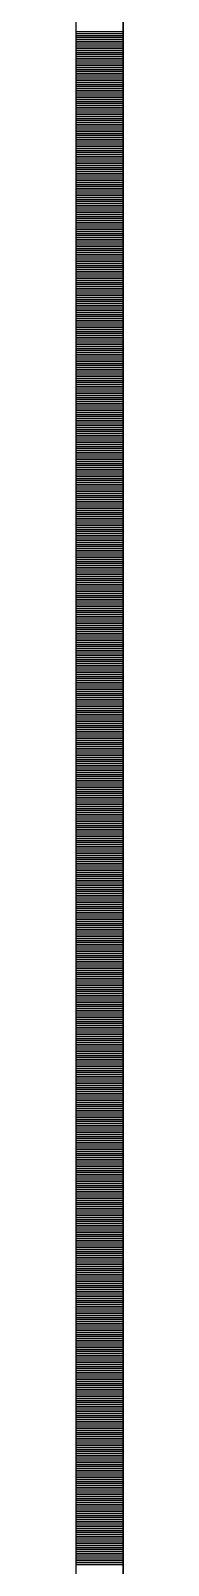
# Model space of a CAD drawing. Header units: millimetres. Extents: x -231292 to 573618, y -153144 to 564035.
# Drawn here: x 8548 to 8573, y 216680 to 217494 of the extents above; entities that cross this region are included whole.
import ezdxf

# ---------------------------------------------------------------- set-up
doc = ezdxf.new("R2010")
doc.units = ezdxf.units.MM
doc.layers.add('АР_Тонкая', color=250, linetype='Continuous', lineweight=5)
doc.layers.add('АР_Штриховка', color=250, linetype='Continuous', lineweight=0)

msp = doc.modelspace()

# ---------------------------------------------------------------- linework, layer by layer
at = {"layer": 'АР_Тонкая', "color": 18, "linetype": 'Continuous', "lineweight": 25, "true_color": 0x000000}
for p, q in [((8548.243, 263866.253), (8548.243, 187666.253)), ((8573.243, 263866.253), (8573.243, 187666.253)), ((8573.243, 187666.253), (8573.243, 263866.253))]:
    msp.add_line(p, q, dxfattribs=at)
at = {"layer": 'АР_Штриховка', "color": 18, "linetype": 'Continuous', "lineweight": 25, "true_color": 0x000000}
for p, q in [((8548.243, 217493.002), (8573.243, 217493.002)), ((8548.243, 217492.002), (8573.243, 217492.002)), ((8548.243, 217491.002), (8573.243, 217491.002)), ((8548.243, 217490.002), (8573.243, 217490.002)), ((8548.243, 217489.002), (8573.243, 217489.002)), ((8548.243, 217488.002), (8573.243, 217488.002)), ((8548.243, 217487.002), (8573.243, 217487.002)), ((8548.243, 217486.002), (8573.243, 217486.002)), ((8548.243, 217485.002), (8573.243, 217485.002)), ((8548.243, 217484.002), (8573.243, 217484.002)), ((8548.243, 217483.002), (8573.243, 217483.002)), ((8548.243, 217482.002), (8573.243, 217482.002)), ((8548.243, 217481.002), (8573.243, 217481.002)), ((8548.243, 217480.002), (8573.243, 217480.002)), ((8548.243, 217479.002), (8573.243, 217479.002)), ((8548.243, 217478.002), (8573.243, 217478.002)), ((8548.243, 217477.002), (8573.243, 217477.002)), ((8548.243, 217476.002), (8573.243, 217476.002)), ((8548.243, 217475.002), (8573.243, 217475.002)), ((8548.243, 217474.002), (8573.243, 217474.002)), ((8548.243, 217473.002), (8573.243, 217473.002)), ((8548.243, 217472.002), (8573.243, 217472.002)), ((8548.243, 217471.002), (8573.243, 217471.002)), ((8548.243, 217470.002), (8573.243, 217470.002)), ((8548.243, 217469.002), (8573.243, 217469.002)), ((8548.243, 217468.002), (8573.243, 217468.002)), ((8548.243, 217467.002), (8573.243, 217467.002)), ((8548.243, 217466.002), (8573.243, 217466.002)), ((8548.243, 217465.002), (8573.243, 217465.002)), ((8548.243, 217464.002), (8573.243, 217464.002)), ((8548.243, 217463.002), (8573.243, 217463.002)), ((8548.243, 217462.002), (8573.243, 217462.002)), ((8548.243, 217461.002), (8573.243, 217461.002)), ((8548.243, 217460.002), (8573.243, 217460.002)), ((8548.243, 217459.002), (8573.243, 217459.002)), ((8548.243, 217458.002), (8573.243, 217458.002)), ((8548.243, 217457.002), (8573.243, 217457.002)), ((8548.243, 217456.002), (8573.243, 217456.002)), ((8548.243, 217455.002), (8573.243, 217455.002)), ((8548.243, 217454.002), (8573.243, 217454.002)), ((8548.243, 217453.002), (8573.243, 217453.002)), ((8548.243, 217452.002), (8573.243, 217452.002)), ((8548.243, 217451.002), (8573.243, 217451.002)), ((8548.243, 217450.002), (8573.243, 217450.002)), ((8548.243, 217449.002), (8573.243, 217449.002)), ((8548.243, 217448.002), (8573.243, 217448.002)), ((8548.243, 217447.002), (8573.243, 217447.002)), ((8548.243, 217446.002), (8573.243, 217446.002)), ((8548.243, 217445.002), (8573.243, 217445.002)), ((8548.243, 217444.002), (8573.243, 217444.002)), ((8548.243, 217443.002), (8573.243, 217443.002)), ((8548.243, 217442.002), (8573.243, 217442.002)), ((8548.243, 217441.002), (8573.243, 217441.002)), ((8548.243, 217440.002), (8573.243, 217440.002)), ((8548.243, 217439.002), (8573.243, 217439.002)), ((8548.243, 217438.002), (8573.243, 217438.002)), ((8548.243, 217437.002), (8573.243, 217437.002)), ((8548.243, 217436.002), (8573.243, 217436.002)), ((8548.243, 217435.002), (8573.243, 217435.002)), ((8548.243, 217434.002), (8573.243, 217434.002)), ((8548.243, 217433.002), (8573.243, 217433.002)), ((8548.243, 217432.002), (8573.243, 217432.002)), ((8548.243, 217431.002), (8573.243, 217431.002)), ((8548.243, 217430.002), (8573.243, 217430.002)), ((8548.243, 217429.002), (8573.243, 217429.002)), ((8548.243, 217428.002), (8573.243, 217428.002)), ((8548.243, 217427.002), (8573.243, 217427.002)), ((8548.243, 217426.002), (8573.243, 217426.002)), ((8548.243, 217425.002), (8573.243, 217425.002)), ((8548.243, 217424.002), (8573.243, 217424.002)), ((8548.243, 217423.002), (8573.243, 217423.002)), ((8548.243, 217422.002), (8573.243, 217422.002)), ((8548.243, 217421.002), (8573.243, 217421.002)), ((8548.243, 217420.002), (8573.243, 217420.002)), ((8548.243, 217419.002), (8573.243, 217419.002)), ((8548.243, 217418.002), (8573.243, 217418.002)), ((8548.243, 217417.002), (8573.243, 217417.002)), ((8548.243, 217416.002), (8573.243, 217416.002)), ((8548.243, 217415.002), (8573.243, 217415.002)), ((8548.243, 217414.002), (8573.243, 217414.002)), ((8548.243, 217413.002), (8573.243, 217413.002)), ((8548.243, 217412.002), (8573.243, 217412.002)), ((8548.243, 217411.002), (8573.243, 217411.002)), ((8548.243, 217410.002), (8573.243, 217410.002)), ((8548.243, 217409.002), (8573.243, 217409.002)), ((8548.243, 217408.002), (8573.243, 217408.002)), ((8548.243, 217407.002), (8573.243, 217407.002)), ((8548.243, 217406.002), (8573.243, 217406.002)), ((8548.243, 217405.002), (8573.243, 217405.002)), ((8548.243, 217404.002), (8573.243, 217404.002)), ((8548.243, 217403.002), (8573.243, 217403.002)), ((8548.243, 217402.002), (8573.243, 217402.002)), ((8548.243, 217401.002), (8573.243, 217401.002)), ((8548.243, 217400.002), (8573.243, 217400.002)), ((8548.243, 217399.002), (8573.243, 217399.002)), ((8548.243, 217398.002), (8573.243, 217398.002)), ((8548.243, 217397.002), (8573.243, 217397.002)), ((8548.243, 217396.002), (8573.243, 217396.002)), ((8548.243, 217395.002), (8573.243, 217395.002)), ((8548.243, 217394.002), (8573.243, 217394.002)), ((8548.243, 217393.002), (8573.243, 217393.002)), ((8548.243, 217392.002), (8573.243, 217392.002)), ((8548.243, 217391.002), (8573.243, 217391.002)), ((8548.243, 217390.002), (8573.243, 217390.002)), ((8548.243, 217389.002), (8573.243, 217389.002)), ((8548.243, 217388.002), (8573.243, 217388.002)), ((8548.243, 217387.002), (8573.243, 217387.002)), ((8548.243, 217386.002), (8573.243, 217386.002)), ((8548.243, 217385.002), (8573.243, 217385.002)), ((8548.243, 217384.002), (8573.243, 217384.002)), ((8548.243, 217383.002), (8573.243, 217383.002)), ((8548.243, 217382.002), (8573.243, 217382.002)), ((8548.243, 217381.002), (8573.243, 217381.002)), ((8548.243, 217380.002), (8573.243, 217380.002)), ((8548.243, 217379.002), (8573.243, 217379.002)), ((8548.243, 217378.002), (8573.243, 217378.002)), ((8548.243, 217377.002), (8573.243, 217377.002)), ((8548.243, 217376.002), (8573.243, 217376.002)), ((8548.243, 217375.002), (8573.243, 217375.002)), ((8548.243, 217374.002), (8573.243, 217374.002)), ((8548.243, 217373.002), (8573.243, 217373.002)), ((8548.243, 217372.002), (8573.243, 217372.002)), ((8548.243, 217371.002), (8573.243, 217371.002)), ((8548.243, 217370.002), (8573.243, 217370.002)), ((8548.243, 217369.002), (8573.243, 217369.002)), ((8548.243, 217368.002), (8573.243, 217368.002)), ((8548.243, 217367.002), (8573.243, 217367.002)), ((8548.243, 217366.002), (8573.243, 217366.002)), ((8548.243, 217365.002), (8573.243, 217365.002)), ((8548.243, 217364.002), (8573.243, 217364.002)), ((8548.243, 217363.002), (8573.243, 217363.002)), ((8548.243, 217362.002), (8573.243, 217362.002)), ((8548.243, 217361.002), (8573.243, 217361.002)), ((8548.243, 217360.002), (8573.243, 217360.002)), ((8548.243, 217359.002), (8573.243, 217359.002)), ((8548.243, 217358.002), (8573.243, 217358.002)), ((8548.243, 217357.002), (8573.243, 217357.002)), ((8548.243, 217356.002), (8573.243, 217356.002)), ((8548.243, 217355.002), (8573.243, 217355.002)), ((8548.243, 217354.002), (8573.243, 217354.002)), ((8548.243, 217353.002), (8573.243, 217353.002)), ((8548.243, 217352.002), (8573.243, 217352.002)), ((8548.243, 217351.002), (8573.243, 217351.002)), ((8548.243, 217350.002), (8573.243, 217350.002)), ((8548.243, 217349.002), (8573.243, 217349.002)), ((8548.243, 217348.002), (8573.243, 217348.002)), ((8548.243, 217347.002), (8573.243, 217347.002)), ((8548.243, 217346.002), (8573.243, 217346.002)), ((8548.243, 217345.002), (8573.243, 217345.002)), ((8548.243, 217344.002), (8573.243, 217344.002)), ((8548.243, 217343.002), (8573.243, 217343.002)), ((8548.243, 217342.002), (8573.243, 217342.002)), ((8548.243, 217341.002), (8573.243, 217341.002)), ((8548.243, 217340.002), (8573.243, 217340.002)), ((8548.243, 217339.002), (8573.243, 217339.002)), ((8548.243, 217338.002), (8573.243, 217338.002)), ((8548.243, 217337.002), (8573.243, 217337.002)), ((8548.243, 217336.002), (8573.243, 217336.002)), ((8548.243, 217335.002), (8573.243, 217335.002)), ((8548.243, 217334.002), (8573.243, 217334.002)), ((8548.243, 217333.002), (8573.243, 217333.002)), ((8548.243, 217332.002), (8573.243, 217332.002)), ((8548.243, 217331.002), (8573.243, 217331.002)), ((8548.243, 217330.002), (8573.243, 217330.002)), ((8548.243, 217329.002), (8573.243, 217329.002)), ((8548.243, 217328.002), (8573.243, 217328.002)), ((8548.243, 217327.002), (8573.243, 217327.002)), ((8548.243, 217326.002), (8573.243, 217326.002)), ((8548.243, 217325.002), (8573.243, 217325.002)), ((8548.243, 217324.002), (8573.243, 217324.002)), ((8548.243, 217323.002), (8573.243, 217323.002)), ((8548.243, 217322.002), (8573.243, 217322.002)), ((8548.243, 217321.002), (8573.243, 217321.002)), ((8548.243, 217320.002), (8573.243, 217320.002)), ((8548.243, 217319.002), (8573.243, 217319.002)), ((8548.243, 217318.002), (8573.243, 217318.002)), ((8548.243, 217317.002), (8573.243, 217317.002)), ((8548.243, 217316.002), (8573.243, 217316.002)), ((8548.243, 217315.002), (8573.243, 217315.002)), ((8548.243, 217314.002), (8573.243, 217314.002)), ((8548.243, 217313.002), (8573.243, 217313.002)), ((8548.243, 217312.002), (8573.243, 217312.002)), ((8548.243, 217311.002), (8573.243, 217311.002)), ((8548.243, 217310.002), (8573.243, 217310.002)), ((8548.243, 217309.002), (8573.243, 217309.002)), ((8548.243, 217308.002), (8573.243, 217308.002)), ((8548.243, 217307.002), (8573.243, 217307.002)), ((8548.243, 217306.002), (8573.243, 217306.002)), ((8548.243, 217305.002), (8573.243, 217305.002)), ((8548.243, 217304.002), (8573.243, 217304.002)), ((8548.243, 217303.002), (8573.243, 217303.002)), ((8548.243, 217302.002), (8573.243, 217302.002)), ((8548.243, 217301.002), (8573.243, 217301.002)), ((8548.243, 217300.002), (8573.243, 217300.002)), ((8548.243, 217299.002), (8573.243, 217299.002)), ((8548.243, 217298.002), (8573.243, 217298.002)), ((8548.243, 217297.002), (8573.243, 217297.002)), ((8548.243, 217296.002), (8573.243, 217296.002)), ((8548.243, 217295.002), (8573.243, 217295.002)), ((8548.243, 217294.002), (8573.243, 217294.002)), ((8548.243, 217293.002), (8573.243, 217293.002)), ((8548.243, 217292.002), (8573.243, 217292.002)), ((8548.243, 217291.002), (8573.243, 217291.002)), ((8548.243, 217290.002), (8573.243, 217290.002)), ((8548.243, 217289.002), (8573.243, 217289.002)), ((8548.243, 217288.002), (8573.243, 217288.002)), ((8548.243, 217287.002), (8573.243, 217287.002)), ((8548.243, 217286.002), (8573.243, 217286.002)), ((8548.243, 217285.002), (8573.243, 217285.002)), ((8548.243, 217284.002), (8573.243, 217284.002)), ((8548.243, 217283.002), (8573.243, 217283.002)), ((8548.243, 217282.002), (8573.243, 217282.002)), ((8548.243, 217281.002), (8573.243, 217281.002)), ((8548.243, 217280.002), (8573.243, 217280.002)), ((8548.243, 217279.002), (8573.243, 217279.002)), ((8548.243, 217278.002), (8573.243, 217278.002)), ((8548.243, 217277.002), (8573.243, 217277.002)), ((8548.243, 217276.002), (8573.243, 217276.002)), ((8548.243, 217275.002), (8573.243, 217275.002)), ((8548.243, 217274.002), (8573.243, 217274.002)), ((8548.243, 217273.002), (8573.243, 217273.002)), ((8548.243, 217272.002), (8573.243, 217272.002)), ((8548.243, 217271.002), (8573.243, 217271.002)), ((8548.243, 217270.002), (8573.243, 217270.002)), ((8548.243, 217269.002), (8573.243, 217269.002)), ((8548.243, 217268.002), (8573.243, 217268.002)), ((8548.243, 217267.002), (8573.243, 217267.002)), ((8548.243, 217266.002), (8573.243, 217266.002)), ((8548.243, 217265.002), (8573.243, 217265.002)), ((8548.243, 217264.002), (8573.243, 217264.002)), ((8548.243, 217263.002), (8573.243, 217263.002)), ((8548.243, 217262.002), (8573.243, 217262.002)), ((8548.243, 217261.002), (8573.243, 217261.002)), ((8548.243, 217260.002), (8573.243, 217260.002)), ((8548.243, 217259.002), (8573.243, 217259.002)), ((8548.243, 217258.002), (8573.243, 217258.002)), ((8548.243, 217257.002), (8573.243, 217257.002)), ((8548.243, 217256.002), (8573.243, 217256.002)), ((8548.243, 217255.002), (8573.243, 217255.002)), ((8548.243, 217254.002), (8573.243, 217254.002)), ((8548.243, 217253.002), (8573.243, 217253.002)), ((8548.243, 217252.002), (8573.243, 217252.002)), ((8548.243, 217251.002), (8573.243, 217251.002)), ((8548.243, 217250.002), (8573.243, 217250.002)), ((8548.243, 217249.002), (8573.243, 217249.002)), ((8548.243, 217248.002), (8573.243, 217248.002)), ((8548.243, 217247.002), (8573.243, 217247.002)), ((8548.243, 217246.002), (8573.243, 217246.002)), ((8548.243, 217245.002), (8573.243, 217245.002)), ((8548.243, 217244.002), (8573.243, 217244.002)), ((8548.243, 217243.002), (8573.243, 217243.002)), ((8548.243, 217242.002), (8573.243, 217242.002)), ((8548.243, 217241.002), (8573.243, 217241.002)), ((8548.243, 217240.002), (8573.243, 217240.002)), ((8548.243, 217239.002), (8573.243, 217239.002)), ((8548.243, 217238.002), (8573.243, 217238.002)), ((8548.243, 217237.002), (8573.243, 217237.002)), ((8548.243, 217236.002), (8573.243, 217236.002)), ((8548.243, 217235.002), (8573.243, 217235.002)), ((8548.243, 217234.002), (8573.243, 217234.002)), ((8548.243, 217233.002), (8573.243, 217233.002)), ((8548.243, 217232.002), (8573.243, 217232.002)), ((8548.243, 217231.002), (8573.243, 217231.002)), ((8548.243, 217230.002), (8573.243, 217230.002)), ((8548.243, 217229.002), (8573.243, 217229.002)), ((8548.243, 217228.002), (8573.243, 217228.002)), ((8548.243, 217227.002), (8573.243, 217227.002)), ((8548.243, 217226.002), (8573.243, 217226.002)), ((8548.243, 217225.002), (8573.243, 217225.002)), ((8548.243, 217224.002), (8573.243, 217224.002)), ((8548.243, 217223.002), (8573.243, 217223.002)), ((8548.243, 217222.002), (8573.243, 217222.002)), ((8548.243, 217221.002), (8573.243, 217221.002)), ((8548.243, 217220.002), (8573.243, 217220.002)), ((8548.243, 217219.002), (8573.243, 217219.002)), ((8548.243, 217218.002), (8573.243, 217218.002)), ((8548.243, 217217.002), (8573.243, 217217.002)), ((8548.243, 217216.002), (8573.243, 217216.002)), ((8548.243, 217215.002), (8573.243, 217215.002)), ((8548.243, 217214.002), (8573.243, 217214.002)), ((8548.243, 217213.002), (8573.243, 217213.002)), ((8548.243, 217212.002), (8573.243, 217212.002)), ((8548.243, 217211.002), (8573.243, 217211.002)), ((8548.243, 217210.002), (8573.243, 217210.002)), ((8548.243, 217209.002), (8573.243, 217209.002)), ((8548.243, 217208.002), (8573.243, 217208.002)), ((8548.243, 217207.002), (8573.243, 217207.002)), ((8548.243, 217206.002), (8573.243, 217206.002)), ((8548.243, 217205.002), (8573.243, 217205.002)), ((8548.243, 217204.002), (8573.243, 217204.002)), ((8548.243, 217203.002), (8573.243, 217203.002)), ((8548.243, 217202.002), (8573.243, 217202.002)), ((8548.243, 217201.002), (8573.243, 217201.002)), ((8548.243, 217200.002), (8573.243, 217200.002)), ((8548.243, 217199.002), (8573.243, 217199.002)), ((8548.243, 217198.002), (8573.243, 217198.002)), ((8548.243, 217197.002), (8573.243, 217197.002)), ((8548.243, 217196.002), (8573.243, 217196.002)), ((8548.243, 217195.002), (8573.243, 217195.002)), ((8548.243, 217194.002), (8573.243, 217194.002)), ((8548.243, 217193.002), (8573.243, 217193.002)), ((8548.243, 217192.002), (8573.243, 217192.002)), ((8548.243, 217191.002), (8573.243, 217191.002)), ((8548.243, 217190.002), (8573.243, 217190.002)), ((8548.243, 217189.002), (8573.243, 217189.002)), ((8548.243, 217188.002), (8573.243, 217188.002)), ((8548.243, 217187.002), (8573.243, 217187.002)), ((8548.243, 217186.002), (8573.243, 217186.002)), ((8548.243, 217185.002), (8573.243, 217185.002)), ((8548.243, 217184.002), (8573.243, 217184.002)), ((8548.243, 217183.002), (8573.243, 217183.002)), ((8548.243, 217182.002), (8573.243, 217182.002)), ((8548.243, 217181.002), (8573.243, 217181.002)), ((8548.243, 217180.002), (8573.243, 217180.002)), ((8548.243, 217179.002), (8573.243, 217179.002)), ((8548.243, 217178.002), (8573.243, 217178.002)), ((8548.243, 217177.002), (8573.243, 217177.002)), ((8548.243, 217176.002), (8573.243, 217176.002)), ((8548.243, 217175.002), (8573.243, 217175.002)), ((8548.243, 217174.002), (8573.243, 217174.002)), ((8548.243, 217173.002), (8573.243, 217173.002)), ((8548.243, 217172.002), (8573.243, 217172.002)), ((8548.243, 217171.002), (8573.243, 217171.002)), ((8548.243, 217170.002), (8573.243, 217170.002)), ((8548.243, 217169.002), (8573.243, 217169.002)), ((8548.243, 217168.002), (8573.243, 217168.002)), ((8548.243, 217167.002), (8573.243, 217167.002)), ((8548.243, 217166.002), (8573.243, 217166.002)), ((8548.243, 217165.002), (8573.243, 217165.002)), ((8548.243, 217164.002), (8573.243, 217164.002)), ((8548.243, 217163.002), (8573.243, 217163.002)), ((8548.243, 217162.002), (8573.243, 217162.002)), ((8548.243, 217161.002), (8573.243, 217161.002)), ((8548.243, 217160.002), (8573.243, 217160.002)), ((8548.243, 217159.002), (8573.243, 217159.002)), ((8548.243, 217158.002), (8573.243, 217158.002)), ((8548.243, 217157.002), (8573.243, 217157.002)), ((8548.243, 217156.002), (8573.243, 217156.002)), ((8548.243, 217155.002), (8573.243, 217155.002)), ((8548.243, 217154.002), (8573.243, 217154.002)), ((8548.243, 217153.002), (8573.243, 217153.002)), ((8548.243, 217152.002), (8573.243, 217152.002)), ((8548.243, 217151.002), (8573.243, 217151.002)), ((8548.243, 217150.002), (8573.243, 217150.002)), ((8548.243, 217149.002), (8573.243, 217149.002)), ((8548.243, 217148.002), (8573.243, 217148.002)), ((8548.243, 217147.002), (8573.243, 217147.002)), ((8548.243, 217146.002), (8573.243, 217146.002)), ((8548.243, 217145.002), (8573.243, 217145.002)), ((8548.243, 217144.002), (8573.243, 217144.002)), ((8548.243, 217143.002), (8573.243, 217143.002)), ((8548.243, 217142.002), (8573.243, 217142.002)), ((8548.243, 217141.002), (8573.243, 217141.002)), ((8548.243, 217140.002), (8573.243, 217140.002)), ((8548.243, 217139.002), (8573.243, 217139.002)), ((8548.243, 217138.002), (8573.243, 217138.002)), ((8548.243, 217137.002), (8573.243, 217137.002)), ((8548.243, 217136.002), (8573.243, 217136.002)), ((8548.243, 217135.002), (8573.243, 217135.002)), ((8548.243, 217134.002), (8573.243, 217134.002)), ((8548.243, 217133.002), (8573.243, 217133.002)), ((8548.243, 217132.002), (8573.243, 217132.002)), ((8548.243, 217131.002), (8573.243, 217131.002)), ((8548.243, 217130.002), (8573.243, 217130.002)), ((8548.243, 217129.002), (8573.243, 217129.002)), ((8548.243, 217128.002), (8573.243, 217128.002)), ((8548.243, 217127.002), (8573.243, 217127.002)), ((8548.243, 217126.002), (8573.243, 217126.002)), ((8548.243, 217125.002), (8573.243, 217125.002)), ((8548.243, 217124.002), (8573.243, 217124.002)), ((8548.243, 217123.002), (8573.243, 217123.002)), ((8548.243, 217122.002), (8573.243, 217122.002)), ((8548.243, 217121.002), (8573.243, 217121.002)), ((8548.243, 217120.002), (8573.243, 217120.002)), ((8548.243, 217119.002), (8573.243, 217119.002)), ((8548.243, 217118.002), (8573.243, 217118.002)), ((8548.243, 217117.002), (8573.243, 217117.002)), ((8548.243, 217116.002), (8573.243, 217116.002)), ((8548.243, 217115.002), (8573.243, 217115.002)), ((8548.243, 217114.002), (8573.243, 217114.002)), ((8548.243, 217113.002), (8573.243, 217113.002)), ((8548.243, 217112.002), (8573.243, 217112.002)), ((8548.243, 217111.002), (8573.243, 217111.002)), ((8548.243, 217110.002), (8573.243, 217110.002)), ((8548.243, 217109.002), (8573.243, 217109.002)), ((8548.243, 217108.002), (8573.243, 217108.002)), ((8548.243, 217107.002), (8573.243, 217107.002)), ((8548.243, 217106.002), (8573.243, 217106.002)), ((8548.243, 217105.002), (8573.243, 217105.002)), ((8548.243, 217104.002), (8573.243, 217104.002)), ((8548.243, 217103.002), (8573.243, 217103.002)), ((8548.243, 217102.002), (8573.243, 217102.002)), ((8548.243, 217101.002), (8573.243, 217101.002)), ((8548.243, 217100.002), (8573.243, 217100.002)), ((8548.243, 217099.002), (8573.243, 217099.002)), ((8548.243, 217098.002), (8573.243, 217098.002)), ((8548.243, 217097.002), (8573.243, 217097.002)), ((8548.243, 217096.002), (8573.243, 217096.002)), ((8548.243, 217095.002), (8573.243, 217095.002)), ((8548.243, 217094.002), (8573.243, 217094.002)), ((8548.243, 217093.002), (8573.243, 217093.002)), ((8548.243, 217092.002), (8573.243, 217092.002)), ((8548.243, 217091.002), (8573.243, 217091.002)), ((8548.243, 217090.002), (8573.243, 217090.002)), ((8548.243, 217089.002), (8573.243, 217089.002)), ((8548.243, 217088.002), (8573.243, 217088.002)), ((8548.243, 217087.002), (8573.243, 217087.002)), ((8548.243, 217086.002), (8573.243, 217086.002)), ((8548.243, 217085.002), (8573.243, 217085.002)), ((8548.243, 217084.002), (8573.243, 217084.002)), ((8548.243, 217083.002), (8573.243, 217083.002)), ((8548.243, 217082.002), (8573.243, 217082.002)), ((8548.243, 217081.002), (8573.243, 217081.002)), ((8548.243, 217080.002), (8573.243, 217080.002)), ((8548.243, 217079.002), (8573.243, 217079.002)), ((8548.243, 217078.002), (8573.243, 217078.002)), ((8548.243, 217077.002), (8573.243, 217077.002)), ((8548.243, 217076.002), (8573.243, 217076.002)), ((8548.243, 217075.002), (8573.243, 217075.002)), ((8548.243, 217074.002), (8573.243, 217074.002)), ((8548.243, 217073.002), (8573.243, 217073.002)), ((8548.243, 217072.002), (8573.243, 217072.002)), ((8548.243, 217071.002), (8573.243, 217071.002)), ((8548.243, 217070.002), (8573.243, 217070.002)), ((8548.243, 217069.002), (8573.243, 217069.002)), ((8548.243, 217068.002), (8573.243, 217068.002)), ((8548.243, 217067.002), (8573.243, 217067.002)), ((8548.243, 217066.002), (8573.243, 217066.002)), ((8548.243, 217065.002), (8573.243, 217065.002)), ((8548.243, 217064.002), (8573.243, 217064.002)), ((8548.243, 217063.002), (8573.243, 217063.002)), ((8548.243, 217062.002), (8573.243, 217062.002)), ((8548.243, 217061.002), (8573.243, 217061.002)), ((8548.243, 217060.002), (8573.243, 217060.002)), ((8548.243, 217059.002), (8573.243, 217059.002)), ((8548.243, 217058.002), (8573.243, 217058.002)), ((8548.243, 217057.002), (8573.243, 217057.002)), ((8548.243, 217056.002), (8573.243, 217056.002)), ((8548.243, 217055.002), (8573.243, 217055.002)), ((8548.243, 217054.002), (8573.243, 217054.002)), ((8548.243, 217053.002), (8573.243, 217053.002)), ((8548.243, 217052.002), (8573.243, 217052.002)), ((8548.243, 217051.002), (8573.243, 217051.002)), ((8548.243, 217050.002), (8573.243, 217050.002)), ((8548.243, 217049.002), (8573.243, 217049.002)), ((8548.243, 217048.002), (8573.243, 217048.002)), ((8548.243, 217047.002), (8573.243, 217047.002)), ((8548.243, 217046.002), (8573.243, 217046.002)), ((8548.243, 217045.002), (8573.243, 217045.002)), ((8548.243, 217044.002), (8573.243, 217044.002)), ((8548.243, 217043.002), (8573.243, 217043.002)), ((8548.243, 217042.002), (8573.243, 217042.002)), ((8548.243, 217041.002), (8573.243, 217041.002)), ((8548.243, 217040.002), (8573.243, 217040.002)), ((8548.243, 217039.002), (8573.243, 217039.002)), ((8548.243, 217038.002), (8573.243, 217038.002)), ((8548.243, 217037.002), (8573.243, 217037.002)), ((8548.243, 217036.002), (8573.243, 217036.002)), ((8548.243, 217035.002), (8573.243, 217035.002)), ((8548.243, 217034.002), (8573.243, 217034.002)), ((8548.243, 217033.002), (8573.243, 217033.002)), ((8548.243, 217032.002), (8573.243, 217032.002)), ((8548.243, 217031.002), (8573.243, 217031.002)), ((8548.243, 217030.002), (8573.243, 217030.002)), ((8548.243, 217029.002), (8573.243, 217029.002)), ((8548.243, 217028.002), (8573.243, 217028.002)), ((8548.243, 217027.002), (8573.243, 217027.002)), ((8548.243, 217026.002), (8573.243, 217026.002)), ((8548.243, 217025.002), (8573.243, 217025.002)), ((8548.243, 217024.002), (8573.243, 217024.002)), ((8548.243, 217023.002), (8573.243, 217023.002)), ((8548.243, 217022.002), (8573.243, 217022.002)), ((8548.243, 217021.002), (8573.243, 217021.002)), ((8548.243, 217020.002), (8573.243, 217020.002)), ((8548.243, 217019.002), (8573.243, 217019.002)), ((8548.243, 217018.002), (8573.243, 217018.002)), ((8548.243, 217017.002), (8573.243, 217017.002)), ((8548.243, 217016.002), (8573.243, 217016.002)), ((8548.243, 217015.002), (8573.243, 217015.002)), ((8548.243, 217014.002), (8573.243, 217014.002)), ((8548.243, 217013.002), (8573.243, 217013.002)), ((8548.243, 217012.002), (8573.243, 217012.002)), ((8548.243, 217011.002), (8573.243, 217011.002)), ((8548.243, 217010.002), (8573.243, 217010.002)), ((8548.243, 217009.002), (8573.243, 217009.002)), ((8548.243, 217008.002), (8573.243, 217008.002)), ((8548.243, 217007.002), (8573.243, 217007.002)), ((8548.243, 217006.002), (8573.243, 217006.002)), ((8548.243, 217005.002), (8573.243, 217005.002)), ((8548.243, 217004.002), (8573.243, 217004.002)), ((8548.243, 217003.002), (8573.243, 217003.002)), ((8548.243, 217002.002), (8573.243, 217002.002)), ((8548.243, 217001.002), (8573.243, 217001.002)), ((8548.243, 217000.002), (8573.243, 217000.002)), ((8548.243, 216999.002), (8573.243, 216999.002)), ((8548.243, 216998.002), (8573.243, 216998.002)), ((8548.243, 216997.002), (8573.243, 216997.002)), ((8548.243, 216996.002), (8573.243, 216996.002)), ((8548.243, 216995.002), (8573.243, 216995.002)), ((8548.243, 216994.002), (8573.243, 216994.002)), ((8548.243, 216993.002), (8573.243, 216993.002)), ((8548.243, 216992.002), (8573.243, 216992.002)), ((8548.243, 216991.002), (8573.243, 216991.002)), ((8548.243, 216990.002), (8573.243, 216990.002)), ((8548.243, 216989.002), (8573.243, 216989.002)), ((8548.243, 216988.002), (8573.243, 216988.002)), ((8548.243, 216987.002), (8573.243, 216987.002)), ((8548.243, 216986.002), (8573.243, 216986.002)), ((8548.243, 216985.002), (8573.243, 216985.002)), ((8548.243, 216984.002), (8573.243, 216984.002)), ((8548.243, 216983.002), (8573.243, 216983.002)), ((8548.243, 216982.002), (8573.243, 216982.002)), ((8548.243, 216981.002), (8573.243, 216981.002)), ((8548.243, 216980.002), (8573.243, 216980.002)), ((8548.243, 216979.002), (8573.243, 216979.002)), ((8548.243, 216978.002), (8573.243, 216978.002)), ((8548.243, 216977.002), (8573.243, 216977.002)), ((8548.243, 216976.002), (8573.243, 216976.002)), ((8548.243, 216975.002), (8573.243, 216975.002)), ((8548.243, 216974.002), (8573.243, 216974.002)), ((8548.243, 216973.002), (8573.243, 216973.002)), ((8548.243, 216972.002), (8573.243, 216972.002)), ((8548.243, 216971.002), (8573.243, 216971.002)), ((8548.243, 216970.002), (8573.243, 216970.002)), ((8548.243, 216969.002), (8573.243, 216969.002)), ((8548.243, 216968.002), (8573.243, 216968.002)), ((8548.243, 216967.002), (8573.243, 216967.002)), ((8548.243, 216966.002), (8573.243, 216966.002)), ((8548.243, 216965.002), (8573.243, 216965.002)), ((8548.243, 216964.002), (8573.243, 216964.002)), ((8548.243, 216963.002), (8573.243, 216963.002)), ((8548.243, 216962.002), (8573.243, 216962.002)), ((8548.243, 216961.002), (8573.243, 216961.002)), ((8548.243, 216960.002), (8573.243, 216960.002)), ((8548.243, 216959.002), (8573.243, 216959.002)), ((8548.243, 216958.002), (8573.243, 216958.002)), ((8548.243, 216957.002), (8573.243, 216957.002)), ((8548.243, 216956.002), (8573.243, 216956.002)), ((8548.243, 216955.002), (8573.243, 216955.002)), ((8548.243, 216954.002), (8573.243, 216954.002)), ((8548.243, 216953.002), (8573.243, 216953.002)), ((8548.243, 216952.002), (8573.243, 216952.002)), ((8548.243, 216951.002), (8573.243, 216951.002)), ((8548.243, 216950.002), (8573.243, 216950.002)), ((8548.243, 216949.002), (8573.243, 216949.002)), ((8548.243, 216948.002), (8573.243, 216948.002)), ((8548.243, 216947.002), (8573.243, 216947.002)), ((8548.243, 216946.002), (8573.243, 216946.002)), ((8548.243, 216945.002), (8573.243, 216945.002)), ((8548.243, 216944.002), (8573.243, 216944.002)), ((8548.243, 216943.002), (8573.243, 216943.002)), ((8548.243, 216942.002), (8573.243, 216942.002)), ((8548.243, 216941.002), (8573.243, 216941.002)), ((8548.243, 216940.002), (8573.243, 216940.002)), ((8548.243, 216939.002), (8573.243, 216939.002)), ((8548.243, 216938.002), (8573.243, 216938.002)), ((8548.243, 216937.002), (8573.243, 216937.002)), ((8548.243, 216936.002), (8573.243, 216936.002)), ((8548.243, 216935.002), (8573.243, 216935.002)), ((8548.243, 216934.002), (8573.243, 216934.002)), ((8548.243, 216933.002), (8573.243, 216933.002)), ((8548.243, 216932.002), (8573.243, 216932.002)), ((8548.243, 216931.002), (8573.243, 216931.002)), ((8548.243, 216930.002), (8573.243, 216930.002)), ((8548.243, 216929.002), (8573.243, 216929.002)), ((8548.243, 216928.002), (8573.243, 216928.002)), ((8548.243, 216927.002), (8573.243, 216927.002)), ((8548.243, 216926.002), (8573.243, 216926.002)), ((8548.243, 216925.002), (8573.243, 216925.002)), ((8548.243, 216924.002), (8573.243, 216924.002)), ((8548.243, 216923.002), (8573.243, 216923.002)), ((8548.243, 216922.002), (8573.243, 216922.002)), ((8548.243, 216921.002), (8573.243, 216921.002)), ((8548.243, 216920.002), (8573.243, 216920.002)), ((8548.243, 216919.002), (8573.243, 216919.002)), ((8548.243, 216918.002), (8573.243, 216918.002)), ((8548.243, 216917.002), (8573.243, 216917.002)), ((8548.243, 216916.002), (8573.243, 216916.002)), ((8548.243, 216915.002), (8573.243, 216915.002)), ((8548.243, 216914.002), (8573.243, 216914.002)), ((8548.243, 216913.002), (8573.243, 216913.002)), ((8548.243, 216912.002), (8573.243, 216912.002)), ((8548.243, 216911.002), (8573.243, 216911.002)), ((8548.243, 216910.002), (8573.243, 216910.002)), ((8548.243, 216909.002), (8573.243, 216909.002)), ((8548.243, 216908.002), (8573.243, 216908.002)), ((8548.243, 216907.002), (8573.243, 216907.002)), ((8548.243, 216906.002), (8573.243, 216906.002)), ((8548.243, 216905.002), (8573.243, 216905.002)), ((8548.243, 216904.002), (8573.243, 216904.002)), ((8548.243, 216903.002), (8573.243, 216903.002)), ((8548.243, 216902.002), (8573.243, 216902.002)), ((8548.243, 216901.002), (8573.243, 216901.002)), ((8548.243, 216900.002), (8573.243, 216900.002)), ((8548.243, 216899.002), (8573.243, 216899.002)), ((8548.243, 216898.002), (8573.243, 216898.002)), ((8548.243, 216897.002), (8573.243, 216897.002)), ((8548.243, 216896.002), (8573.243, 216896.002)), ((8548.243, 216895.002), (8573.243, 216895.002)), ((8548.243, 216894.002), (8573.243, 216894.002)), ((8548.243, 216893.002), (8573.243, 216893.002)), ((8548.243, 216892.002), (8573.243, 216892.002)), ((8548.243, 216891.002), (8573.243, 216891.002)), ((8548.243, 216890.002), (8573.243, 216890.002)), ((8548.243, 216889.002), (8573.243, 216889.002)), ((8548.243, 216888.002), (8573.243, 216888.002)), ((8548.243, 216887.002), (8573.243, 216887.002)), ((8548.243, 216886.002), (8573.243, 216886.002)), ((8548.243, 216885.002), (8573.243, 216885.002)), ((8548.243, 216884.002), (8573.243, 216884.002)), ((8548.243, 216883.002), (8573.243, 216883.002)), ((8548.243, 216882.002), (8573.243, 216882.002)), ((8548.243, 216881.002), (8573.243, 216881.002)), ((8548.243, 216880.002), (8573.243, 216880.002)), ((8548.243, 216879.002), (8573.243, 216879.002)), ((8548.243, 216878.002), (8573.243, 216878.002)), ((8548.243, 216877.002), (8573.243, 216877.002)), ((8548.243, 216876.002), (8573.243, 216876.002)), ((8548.243, 216875.002), (8573.243, 216875.002)), ((8548.243, 216874.002), (8573.243, 216874.002)), ((8548.243, 216873.002), (8573.243, 216873.002)), ((8548.243, 216872.002), (8573.243, 216872.002)), ((8548.243, 216871.002), (8573.243, 216871.002)), ((8548.243, 216870.002), (8573.243, 216870.002)), ((8548.243, 216869.002), (8573.243, 216869.002)), ((8548.243, 216868.002), (8573.243, 216868.002)), ((8548.243, 216867.002), (8573.243, 216867.002)), ((8548.243, 216866.002), (8573.243, 216866.002)), ((8548.243, 216865.002), (8573.243, 216865.002)), ((8548.243, 216864.002), (8573.243, 216864.002)), ((8548.243, 216863.002), (8573.243, 216863.002)), ((8548.243, 216862.002), (8573.243, 216862.002)), ((8548.243, 216861.002), (8573.243, 216861.002)), ((8548.243, 216860.002), (8573.243, 216860.002)), ((8548.243, 216859.002), (8573.243, 216859.002)), ((8548.243, 216858.002), (8573.243, 216858.002)), ((8548.243, 216857.002), (8573.243, 216857.002)), ((8548.243, 216856.002), (8573.243, 216856.002)), ((8548.243, 216855.002), (8573.243, 216855.002)), ((8548.243, 216854.002), (8573.243, 216854.002)), ((8548.243, 216853.002), (8573.243, 216853.002)), ((8548.243, 216852.002), (8573.243, 216852.002)), ((8548.243, 216851.002), (8573.243, 216851.002)), ((8548.243, 216850.002), (8573.243, 216850.002)), ((8548.243, 216849.002), (8573.243, 216849.002)), ((8548.243, 216848.002), (8573.243, 216848.002)), ((8548.243, 216847.002), (8573.243, 216847.002)), ((8548.243, 216846.002), (8573.243, 216846.002)), ((8548.243, 216845.002), (8573.243, 216845.002)), ((8548.243, 216844.002), (8573.243, 216844.002)), ((8548.243, 216843.002), (8573.243, 216843.002)), ((8548.243, 216842.002), (8573.243, 216842.002)), ((8548.243, 216841.002), (8573.243, 216841.002)), ((8548.243, 216840.002), (8573.243, 216840.002)), ((8548.243, 216839.002), (8573.243, 216839.002)), ((8548.243, 216838.002), (8573.243, 216838.002)), ((8548.243, 216837.002), (8573.243, 216837.002)), ((8548.243, 216836.002), (8573.243, 216836.002)), ((8548.243, 216835.002), (8573.243, 216835.002)), ((8548.243, 216834.002), (8573.243, 216834.002)), ((8548.243, 216833.002), (8573.243, 216833.002)), ((8548.243, 216832.002), (8573.243, 216832.002)), ((8548.243, 216831.002), (8573.243, 216831.002)), ((8548.243, 216830.002), (8573.243, 216830.002)), ((8548.243, 216829.002), (8573.243, 216829.002)), ((8548.243, 216828.002), (8573.243, 216828.002)), ((8548.243, 216827.002), (8573.243, 216827.002)), ((8548.243, 216826.002), (8573.243, 216826.002)), ((8548.243, 216825.002), (8573.243, 216825.002)), ((8548.243, 216824.002), (8573.243, 216824.002)), ((8548.243, 216823.002), (8573.243, 216823.002)), ((8548.243, 216822.002), (8573.243, 216822.002)), ((8548.243, 216821.002), (8573.243, 216821.002)), ((8548.243, 216820.002), (8573.243, 216820.002)), ((8548.243, 216819.002), (8573.243, 216819.002)), ((8548.243, 216818.002), (8573.243, 216818.002)), ((8548.243, 216817.002), (8573.243, 216817.002)), ((8548.243, 216816.002), (8573.243, 216816.002)), ((8548.243, 216815.002), (8573.243, 216815.002)), ((8548.243, 216814.002), (8573.243, 216814.002)), ((8548.243, 216813.002), (8573.243, 216813.002)), ((8548.243, 216812.002), (8573.243, 216812.002)), ((8548.243, 216811.002), (8573.243, 216811.002)), ((8548.243, 216810.002), (8573.243, 216810.002)), ((8548.243, 216809.002), (8573.243, 216809.002)), ((8548.243, 216808.002), (8573.243, 216808.002)), ((8548.243, 216807.002), (8573.243, 216807.002)), ((8548.243, 216806.002), (8573.243, 216806.002)), ((8548.243, 216805.002), (8573.243, 216805.002)), ((8548.243, 216804.002), (8573.243, 216804.002)), ((8548.243, 216803.002), (8573.243, 216803.002)), ((8548.243, 216802.002), (8573.243, 216802.002)), ((8548.243, 216801.002), (8573.243, 216801.002)), ((8548.243, 216800.002), (8573.243, 216800.002)), ((8548.243, 216799.002), (8573.243, 216799.002)), ((8548.243, 216798.002), (8573.243, 216798.002)), ((8548.243, 216797.002), (8573.243, 216797.002)), ((8548.243, 216796.002), (8573.243, 216796.002)), ((8548.243, 216795.002), (8573.243, 216795.002)), ((8548.243, 216794.002), (8573.243, 216794.002)), ((8548.243, 216793.002), (8573.243, 216793.002)), ((8548.243, 216792.002), (8573.243, 216792.002)), ((8548.243, 216791.002), (8573.243, 216791.002)), ((8548.243, 216790.002), (8573.243, 216790.002)), ((8548.243, 216789.002), (8573.243, 216789.002)), ((8548.243, 216788.002), (8573.243, 216788.002)), ((8548.243, 216787.002), (8573.243, 216787.002)), ((8548.243, 216786.002), (8573.243, 216786.002)), ((8548.243, 216785.002), (8573.243, 216785.002)), ((8548.243, 216784.002), (8573.243, 216784.002)), ((8548.243, 216783.002), (8573.243, 216783.002)), ((8548.243, 216782.002), (8573.243, 216782.002)), ((8548.243, 216781.002), (8573.243, 216781.002)), ((8548.243, 216780.002), (8573.243, 216780.002)), ((8548.243, 216779.002), (8573.243, 216779.002)), ((8548.243, 216778.002), (8573.243, 216778.002)), ((8548.243, 216777.002), (8573.243, 216777.002)), ((8548.243, 216776.002), (8573.243, 216776.002)), ((8548.243, 216775.002), (8573.243, 216775.002)), ((8548.243, 216774.002), (8573.243, 216774.002)), ((8548.243, 216773.002), (8573.243, 216773.002)), ((8548.243, 216772.002), (8573.243, 216772.002)), ((8548.243, 216771.002), (8573.243, 216771.002)), ((8548.243, 216770.002), (8573.243, 216770.002)), ((8548.243, 216769.002), (8573.243, 216769.002)), ((8548.243, 216768.002), (8573.243, 216768.002)), ((8548.243, 216767.002), (8573.243, 216767.002)), ((8548.243, 216766.002), (8573.243, 216766.002)), ((8548.243, 216765.002), (8573.243, 216765.002)), ((8548.243, 216764.002), (8573.243, 216764.002)), ((8548.243, 216763.002), (8573.243, 216763.002)), ((8548.243, 216762.002), (8573.243, 216762.002)), ((8548.243, 216761.002), (8573.243, 216761.002)), ((8548.243, 216760.002), (8573.243, 216760.002)), ((8548.243, 216759.002), (8573.243, 216759.002)), ((8548.243, 216758.002), (8573.243, 216758.002)), ((8548.243, 216757.002), (8573.243, 216757.002)), ((8548.243, 216756.002), (8573.243, 216756.002)), ((8548.243, 216755.002), (8573.243, 216755.002)), ((8548.243, 216754.002), (8573.243, 216754.002)), ((8548.243, 216753.002), (8573.243, 216753.002)), ((8548.243, 216752.002), (8573.243, 216752.002)), ((8548.243, 216751.002), (8573.243, 216751.002)), ((8548.243, 216750.002), (8573.243, 216750.002)), ((8548.243, 216749.002), (8573.243, 216749.002)), ((8548.243, 216748.002), (8573.243, 216748.002)), ((8548.243, 216747.002), (8573.243, 216747.002)), ((8548.243, 216746.002), (8573.243, 216746.002)), ((8548.243, 216745.002), (8573.243, 216745.002)), ((8548.243, 216744.002), (8573.243, 216744.002)), ((8548.243, 216743.002), (8573.243, 216743.002)), ((8548.243, 216742.002), (8573.243, 216742.002)), ((8548.243, 216741.002), (8573.243, 216741.002)), ((8548.243, 216740.002), (8573.243, 216740.002)), ((8548.243, 216739.002), (8573.243, 216739.002)), ((8548.243, 216738.002), (8573.243, 216738.002)), ((8548.243, 216737.002), (8573.243, 216737.002)), ((8548.243, 216736.002), (8573.243, 216736.002)), ((8548.243, 216735.002), (8573.243, 216735.002)), ((8548.243, 216734.002), (8573.243, 216734.002)), ((8548.243, 216733.002), (8573.243, 216733.002)), ((8548.243, 216732.002), (8573.243, 216732.002)), ((8548.243, 216731.002), (8573.243, 216731.002)), ((8548.243, 216730.002), (8573.243, 216730.002)), ((8548.243, 216729.002), (8573.243, 216729.002)), ((8548.243, 216728.002), (8573.243, 216728.002)), ((8548.243, 216727.002), (8573.243, 216727.002)), ((8548.243, 216726.002), (8573.243, 216726.002)), ((8548.243, 216725.002), (8573.243, 216725.002)), ((8548.243, 216724.002), (8573.243, 216724.002)), ((8548.243, 216723.002), (8573.243, 216723.002)), ((8548.243, 216722.002), (8573.243, 216722.002)), ((8548.243, 216721.002), (8573.243, 216721.002)), ((8548.243, 216720.002), (8573.243, 216720.002)), ((8548.243, 216719.002), (8573.243, 216719.002)), ((8548.243, 216718.002), (8573.243, 216718.002)), ((8548.243, 216717.002), (8573.243, 216717.002)), ((8548.243, 216716.002), (8573.243, 216716.002)), ((8548.243, 216715.002), (8573.243, 216715.002)), ((8548.243, 216714.002), (8573.243, 216714.002)), ((8548.243, 216713.002), (8573.243, 216713.002)), ((8548.243, 216712.002), (8573.243, 216712.002)), ((8548.243, 216711.002), (8573.243, 216711.002)), ((8548.243, 216710.002), (8573.243, 216710.002)), ((8548.243, 216709.002), (8573.243, 216709.002)), ((8548.243, 216708.002), (8573.243, 216708.002)), ((8548.243, 216707.002), (8573.243, 216707.002)), ((8548.243, 216706.002), (8573.243, 216706.002)), ((8548.243, 216705.002), (8573.243, 216705.002)), ((8548.243, 216704.002), (8573.243, 216704.002)), ((8548.243, 216703.002), (8573.243, 216703.002)), ((8548.243, 216702.002), (8573.243, 216702.002)), ((8548.243, 216701.002), (8573.243, 216701.002)), ((8548.243, 216700.002), (8573.243, 216700.002)), ((8548.243, 216699.002), (8573.243, 216699.002)), ((8548.243, 216698.002), (8573.243, 216698.002)), ((8548.243, 216697.002), (8573.243, 216697.002)), ((8548.243, 216696.002), (8573.243, 216696.002)), ((8548.243, 216695.002), (8573.243, 216695.002)), ((8548.243, 216694.002), (8573.243, 216694.002)), ((8548.243, 216693.002), (8573.243, 216693.002)), ((8548.243, 216692.002), (8573.243, 216692.002)), ((8548.243, 216691.002), (8573.243, 216691.002)), ((8548.243, 216690.002), (8573.243, 216690.002)), ((8548.243, 216689.002), (8573.243, 216689.002)), ((8548.243, 216688.002), (8573.243, 216688.002)), ((8548.243, 216687.002), (8573.243, 216687.002)), ((8548.243, 216686.002), (8573.243, 216686.002)), ((8548.243, 216685.002), (8573.243, 216685.002)), ((8548.243, 216684.002), (8573.243, 216684.002)), ((8548.243, 216683.002), (8573.243, 216683.002)), ((8548.243, 216682.002), (8573.243, 216682.002)), ((8548.243, 216681.002), (8573.243, 216681.002)), ((8548.243, 216680.002), (8573.243, 216680.002))]:
    msp.add_line(p, q, dxfattribs=at)

doc.saveas('drawing.dxf')
